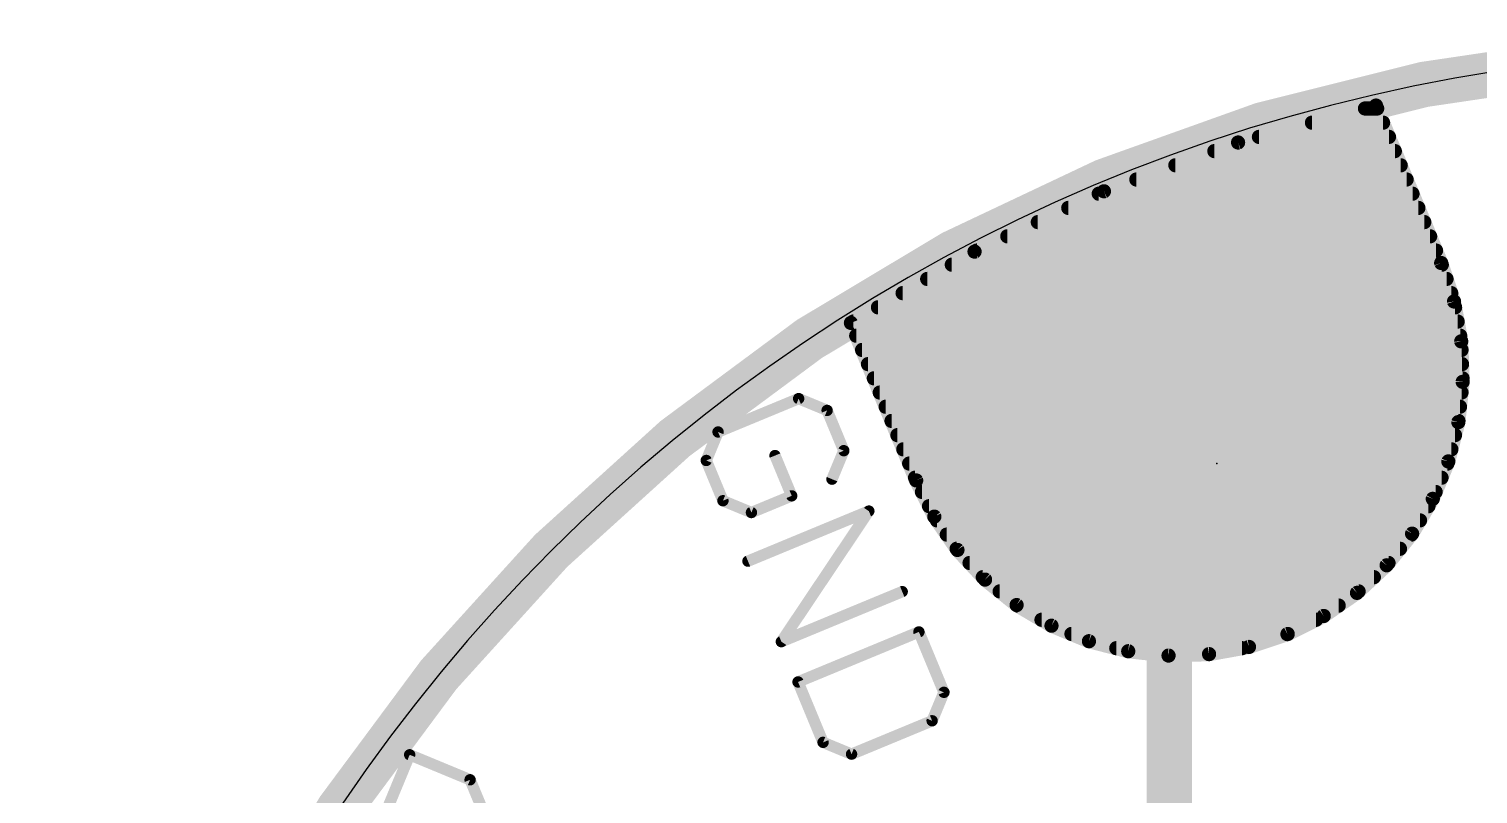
# Model space of a CAD drawing. Extents: x -15.4 to 15.4, y -15.6 to 15.4.
# Drawn here: x -15.44 to -2.49, y 8.6 to 15.44 of the extents above; entities that cross this region are included whole.
import ezdxf

# ---------------------------------------------------------------- set-up
doc = ezdxf.new("R2010")
doc.units = 0
for name, color, linetype in [('1', 12, 'CONTINUOUS'), ('16', 132, 'CONTINUOUS'), ('17', 110, 'CONTINUOUS'), ('20', 53, 'CONTINUOUS'), ('21', 40, 'CONTINUOUS'), ('23', 53, 'CONTINUOUS')]:
    doc.layers.add(name, color=color, linetype=linetype)

# ---------------------------------------------------------------- blocks, each defined once
blk = doc.blocks.new('ROUNDP')
at = {"const_width": 0.5}
blk.add_lwpolyline([(0, -0.25, 1), (0, 0.25, 1), (0, -0.25)], format="xyb", dxfattribs=at)

msp = doc.modelspace()

# ---------------------------------------------------------------- linework, layer by layer
at = {"layer": '1'}
for points, const_width in [([(-3.4028, 14.7583), (-4.6353, 14.4281)], 0.127), ([(-3.501, 14.732), (-3.3919, 14.732)], 0.127), ([(-2.8196, 13.3503), (-3.4028, 14.7583)], 0.127), ([(-3.975, 14.605), (-3.3392, 14.605)], 0.127), ([(-4.449, 14.478), (-3.2866, 14.478)], 0.127), ([(-4.6353, 14.4281), (-5.8345, 13.9916)], 0.127), ([(-4.8471, 14.351), (-3.234, 14.351)], 0.127), ([(-5.196, 14.224), (-3.1814, 14.224)], 0.127), ([(-5.5449, 14.097), (-3.1288, 14.097)], 0.127), ([(-5.8345, 13.9916), (-6.991, 13.4523)], 0.127), ([(-5.8808, 13.97), (-3.0762, 13.97)], 0.127), ([(-6.1532, 13.843), (-3.0236, 13.843)], 0.127), ([(-6.4255, 13.716), (-2.971, 13.716)], 0.127), ([(-6.6979, 13.589), (-2.9184, 13.589)], 0.127), ([(-6.991, 13.4523), (-8.0961, 12.8143)], 0.127), ([(-6.9702, 13.462), (-2.8658, 13.462)], 0.127), ([(-7.1942, 13.335), (-2.8144, 13.335)], 0.127), ([(-2.7051, 13.0065), (-2.8196, 13.3503)], 0.127), ([(-7.4142, 13.208), (-2.7722, 13.208)], 0.127), ([(-7.6341, 13.081), (-2.7299, 13.081)], 0.127), ([(-7.8541, 12.954), (-2.6956, 12.954)], 0.127), ([(-2.6408, 12.6498), (-2.7051, 13.0065)], 0.127), ([(-8.0961, 12.8143), (-7.5129, 11.4063)], 0.127), ([(-8.0741, 12.827), (-2.6727, 12.827)], 0.127), ([(-8.0487, 12.7), (-2.6498, 12.7)], 0.127), ([(-2.6278, 12.2877), (-2.6408, 12.6498)], 0.127), ([(-7.9961, 12.573), (-2.638, 12.573)], 0.127), ([(-7.9435, 12.446), (-2.6335, 12.446)], 0.127), ([(-7.8909, 12.319), (-2.6289, 12.319)], 0.127), ([(-2.6666, 11.9273), (-2.6278, 12.2877)], 0.127), ([(-7.8383, 12.192), (-2.6381, 12.192)], 0.127), ([(-7.7857, 12.065), (-2.6518, 12.065)], 0.127), ([(-7.7331, 11.938), (-2.6654, 11.938)], 0.127), ([(-2.7562, 11.5762), (-2.6666, 11.9273)], 0.127), ([(-7.6805, 11.811), (-2.6963, 11.811)], 0.127), ([(-7.6279, 11.684), (-2.7287, 11.684)], 0.127), ([(-5.25, 7.5), (-5.25, 11.557)], 0.4064), ([(-5.25, 11.557), (-4.826, 11.557)], 0.4064), ([(-7.5753, 11.557), (-2.7641, 11.557)], 0.127), ([(-2.8949, 11.2414), (-2.7562, 11.5762)], 0.127), ([(-7.5227, 11.43), (-2.8167, 11.43)], 0.127), ([(-7.5129, 11.4063), (-7.3506, 11.0822)], 0.127), ([(-7.4611, 11.303), (-2.8694, 11.303)], 0.127), ([(-3.0798, 10.9297), (-2.8949, 11.2414)], 0.127), ([(-7.3976, 11.176), (-2.9337, 11.176)], 0.127), ([(-7.3506, 11.0822), (-7.144, 10.7846)], 0.127), ([(-7.3276, 11.049), (-3.009, 11.049)], 0.127), ([(-7.2394, 10.922), (-3.086, 10.922)], 0.127), ([(-3.3072, 10.6475), (-3.0798, 10.9297)], 0.127), ([(-7.1512, 10.795), (-3.1884, 10.795)], 0.127), ([(-7.144, 10.7846), (-6.897, 10.5193)], 0.127), ([(-7.0354, 10.668), (-3.2907, 10.668)], 0.127), ([(-3.5724, 10.4006), (-3.3072, 10.6475)], 0.127), ([(-6.9172, 10.541), (-3.4216, 10.541)], 0.127), ([(-6.897, 10.5193), (-6.6148, 10.2919)], 0.127), ([(-6.7663, 10.414), (-3.558, 10.414)], 0.127), ([(-3.8701, 10.1939), (-3.5724, 10.4006)], 0.127), ([(-6.6148, 10.2919), (-6.3032, 10.107)], 0.127), ([(-6.6065, 10.287), (-3.736, 10.287)], 0.127), ([(-4.1942, 10.0317), (-3.8701, 10.1939)], 0.127), ([(-6.3925, 10.16), (-3.9378, 10.16)], 0.127), ([(-6.3032, 10.107), (-5.9683, 9.9683)], 0.127), ([(-6.1245, 10.033), (-4.1915, 10.033)], 0.127), ([(-5.9683, 9.9683), (-5.6172, 9.8787)], 0.127), ([(-4.8947, 9.8529), (-4.538, 9.9172)], 0.127), ([(-4.538, 9.9172), (-4.1942, 10.0317)], 0.127), ([(-5.7242, 9.906), (-4.6003, 9.906)], 0.127), ([(-5.6172, 9.8787), (-5.2569, 9.8399)], 0.127), ([(-5.2569, 9.8399), (-4.8947, 9.8529)], 0.127)]:
    msp.add_lwpolyline(points, dxfattribs=dict(at, const_width=const_width))
for points, const_width in [([(-3.501, 14.7638, 1), (-3.501, 14.7003)], 0.0635), ([(-3.3734, 14.7705, 1), (-3.4321, 14.7462)], 0.0635), ([(-3.3945, 14.7277, 1), (-3.411, 14.789)], 0.0635), ([(-3.3919, 14.7003, 1), (-3.3919, 14.7638)], 0.0635), ([(-3.975, 14.6368, 1), (-3.975, 14.5732)], 0.0635), ([(-3.3392, 14.5732, 1), (-3.3392, 14.6368)], 0.0635), ([(-4.449, 14.5098, 1), (-4.449, 14.4463)], 0.0635), ([(-3.2866, 14.4463, 1), (-3.2866, 14.5098)], 0.0635), ([(-4.8471, 14.3828, 1), (-4.8471, 14.3193)], 0.0635), ([(-4.6436, 14.4587, 1), (-4.6271, 14.3974)], 0.0635), ([(-4.6245, 14.3982, 1), (-4.6462, 14.4579)], 0.0635), ([(-3.234, 14.3193, 1), (-3.234, 14.3828)], 0.0635), ([(-5.196, 14.2558, 1), (-5.196, 14.1922)], 0.0635), ([(-3.1814, 14.1922, 1), (-3.1814, 14.2558)], 0.0635), ([(-5.5449, 14.1288, 1), (-5.5449, 14.0653)], 0.0635), ([(-3.1288, 14.0653, 1), (-3.1288, 14.1288)], 0.0635), ([(-5.8808, 14.0018, 1), (-5.8808, 13.9383)], 0.0635), ([(-5.8453, 14.0215, 1), (-5.8236, 13.9618)], 0.0635), ([(-5.821, 13.9628, 1), (-5.8479, 14.0204)], 0.0635), ([(-3.0762, 13.9383, 1), (-3.0762, 14.0018)], 0.0635), ([(-6.1532, 13.8748, 1), (-6.1532, 13.8112)], 0.0635), ([(-3.0236, 13.8112, 1), (-3.0236, 13.8748)], 0.0635), ([(-6.4255, 13.7478, 1), (-6.4255, 13.6843)], 0.0635), ([(-2.971, 13.6843, 1), (-2.971, 13.7478)], 0.0635), ([(-6.6979, 13.6208, 1), (-6.6979, 13.5572)], 0.0635), ([(-2.9184, 13.5572, 1), (-2.9184, 13.6208)], 0.0635), ([(-7.0044, 13.4811, 1), (-6.9775, 13.4236)], 0.0635), ([(-6.9751, 13.4248, 1), (-7.0068, 13.4798)], 0.0635), ([(-6.9702, 13.4938, 1), (-6.9702, 13.4303)], 0.0635), ([(-2.8658, 13.4303, 1), (-2.8658, 13.4938)], 0.0635), ([(-7.1942, 13.3668, 1), (-7.1942, 13.3033)], 0.0635), ([(-2.7894, 13.3604, 1), (-2.8497, 13.3403)], 0.0635), ([(-2.8489, 13.3382, 1), (-2.7902, 13.3625)], 0.0635), ([(-2.8144, 13.3033, 1), (-2.8144, 13.3668)], 0.0635), ([(-7.4142, 13.2398, 1), (-7.4142, 13.1762)], 0.0635), ([(-2.7722, 13.1762, 1), (-2.7722, 13.2398)], 0.0635), ([(-7.6341, 13.1128, 1), (-7.6341, 13.0493)], 0.0635), ([(-2.7299, 13.0493, 1), (-2.7299, 13.1128)], 0.0635), ([(-7.8541, 12.9858, 1), (-7.8541, 12.9223)], 0.0635), ([(-2.6739, 13.0121, 1), (-2.7363, 13.0009)], 0.0635), ([(-2.7352, 12.9965, 1), (-2.675, 13.0165)], 0.0635), ([(-2.6956, 12.9223, 1), (-2.6956, 12.9858)], 0.0635), ([(-8.0667, 12.8265, 1), (-8.1254, 12.8022)], 0.0635), ([(-8.1119, 12.8418, 1), (-8.0802, 12.7868)], 0.0635), ([(-8.0741, 12.8588, 1), (-8.0741, 12.7952)], 0.0635), ([(-2.6727, 12.7952, 1), (-2.6727, 12.8588)], 0.0635), ([(-8.0487, 12.7318, 1), (-8.0487, 12.6683)], 0.0635), ([(-2.609, 12.651, 1), (-2.6725, 12.6487)], 0.0635), ([(-2.6498, 12.6683, 1), (-2.6498, 12.7318)], 0.0635), ([(-7.9961, 12.6048, 1), (-7.9961, 12.5412)], 0.0635), ([(-2.672, 12.6442, 1), (-2.6095, 12.6555)], 0.0635), ([(-2.638, 12.5412, 1), (-2.638, 12.6048)], 0.0635), ([(-7.9435, 12.4778, 1), (-7.9435, 12.4142)], 0.0635), ([(-2.6335, 12.4142, 1), (-2.6335, 12.4778)], 0.0635), ([(-7.8909, 12.3508, 1), (-7.8909, 12.2873)], 0.0635), ([(-2.6596, 12.2865, 1), (-2.5961, 12.2888)], 0.0635), ([(-2.5963, 12.2843, 1), (-2.6594, 12.2911)], 0.0635), ([(-2.6289, 12.2873, 1), (-2.6289, 12.3508)], 0.0635), ([(-7.8383, 12.2238, 1), (-7.8383, 12.1602)], 0.0635), ([(-2.6381, 12.1602, 1), (-2.6381, 12.2238)], 0.0635), ([(-7.7857, 12.0968, 1), (-7.7857, 12.0333)], 0.0635), ([(-2.6518, 12.0333, 1), (-2.6518, 12.0968)], 0.0635), ([(-7.7331, 11.9698, 1), (-7.7331, 11.9063)], 0.0635), ([(-2.6981, 11.9307, 1), (-2.635, 11.9239)], 0.0635), ([(-2.6358, 11.9195, 1), (-2.6973, 11.9352)], 0.0635), ([(-2.6654, 11.9063, 1), (-2.6654, 11.9698)], 0.0635), ([(-7.6805, 11.8428, 1), (-7.6805, 11.7792)], 0.0635), ([(-2.6963, 11.7792, 1), (-2.6963, 11.8428)], 0.0635), ([(-7.6279, 11.7158, 1), (-7.6279, 11.6523)], 0.0635), ([(-5.1484, 11.557, 1), (-5.3516, 11.557)], 0.2032), ([(-5.25, 11.6586, 1), (-5.25, 11.4554)], 0.2032), ([(-4.826, 11.4554, 1), (-4.826, 11.6586)], 0.2032), ([(-2.7287, 11.6523, 1), (-2.7287, 11.7158)], 0.0635), ([(-7.5753, 11.5888, 1), (-7.5753, 11.5252)], 0.0635), ([(-2.7869, 11.584, 1), (-2.7254, 11.5683)], 0.0635), ([(-2.7269, 11.564, 1), (-2.7855, 11.5883)], 0.0635), ([(-2.7641, 11.5252, 1), (-2.7641, 11.5888)], 0.0635), ([(-7.5227, 11.4618, 1), (-7.5227, 11.3982)], 0.0635), ([(-7.4845, 11.4205, 1), (-7.5413, 11.3921)], 0.0635), ([(-7.5422, 11.3942, 1), (-7.4835, 11.4185)], 0.0635), ([(-2.8167, 11.3982, 1), (-2.8167, 11.4618)], 0.0635), ([(-7.4611, 11.3348, 1), (-7.4611, 11.2713)], 0.0635), ([(-2.9242, 11.2535, 1), (-2.8655, 11.2292)], 0.0635), ([(-2.8676, 11.2252, 1), (-2.9222, 11.2576)], 0.0635), ([(-2.8694, 11.2713, 1), (-2.8694, 11.3348)], 0.0635), ([(-7.3976, 11.2078, 1), (-7.3976, 11.1442)], 0.0635), ([(-7.3246, 11.1004, 1), (-7.3767, 11.0641)], 0.0635), ([(-2.9337, 11.1442, 1), (-2.9337, 11.2078)], 0.0635), ([(-7.379, 11.068, 1), (-7.3222, 11.0965)], 0.0635), ([(-7.3276, 11.0808, 1), (-7.3276, 11.0173)], 0.0635), ([(-3.009, 11.0173, 1), (-3.009, 11.0808)], 0.0635), ([(-7.2394, 10.9538, 1), (-7.2394, 10.8902)], 0.0635), ([(-3.1071, 10.9459, 1), (-3.0525, 10.9135)], 0.0635), ([(-3.0551, 10.9098, 1), (-3.1045, 10.9496)], 0.0635), ([(-3.086, 10.8902, 1), (-3.086, 10.9538)], 0.0635), ([(-7.1512, 10.8268, 1), (-7.1512, 10.7632)], 0.0635), ([(-7.1207, 10.8062, 1), (-7.1672, 10.7629)], 0.0635), ([(-7.17, 10.7664, 1), (-7.1179, 10.8027)], 0.0635), ([(-3.1884, 10.7632, 1), (-3.1884, 10.8268)], 0.0635), ([(-7.0354, 10.6998, 1), (-7.0354, 10.6363)], 0.0635), ([(-3.3319, 10.6674, 1), (-3.2825, 10.6276)], 0.0635), ([(-3.2856, 10.6243, 1), (-3.3288, 10.6708)], 0.0635), ([(-3.2907, 10.6363, 1), (-3.2907, 10.6998)], 0.0635), ([(-6.9172, 10.5728, 1), (-6.9172, 10.5092)], 0.0635), ([(-6.8771, 10.544, 1), (-6.9169, 10.4946)], 0.0635), ([(-6.9202, 10.4977, 1), (-6.8738, 10.541)], 0.0635), ([(-3.4216, 10.5092, 1), (-3.4216, 10.5728)], 0.0635), ([(-6.7663, 10.4458, 1), (-6.7663, 10.3822)], 0.0635), ([(-3.5941, 10.4238, 1), (-3.5508, 10.3773)], 0.0635), ([(-3.5543, 10.3745, 1), (-3.5905, 10.4267)], 0.0635), ([(-3.558, 10.3822, 1), (-3.558, 10.4458)], 0.0635), ([(-6.5986, 10.3192, 1), (-6.631, 10.2646)], 0.0635), ([(-6.6065, 10.3188, 1), (-6.6065, 10.2553)], 0.0635), ([(-6.6347, 10.2672, 1), (-6.5949, 10.3166)], 0.0635), ([(-3.8882, 10.22, 1), (-3.852, 10.1678)], 0.0635), ([(-3.8559, 10.1655, 1), (-3.8843, 10.2223)], 0.0635), ([(-3.736, 10.2553, 1), (-3.736, 10.3188)], 0.0635), ([(-6.3925, 10.1918, 1), (-6.3925, 10.1282)], 0.0635), ([(-6.291, 10.1363, 1), (-6.3153, 10.0777)], 0.0635), ([(-6.3194, 10.0797, 1), (-6.287, 10.1343)], 0.0635), ([(-3.9378, 10.1282, 1), (-3.9378, 10.1918)], 0.0635), ([(-6.1245, 10.0648, 1), (-6.1245, 10.0013)], 0.0635), ([(-5.9605, 9.9991, 1), (-5.9762, 9.9375)], 0.0635), ([(-5.9805, 9.939, 1), (-5.9562, 9.9976)], 0.0635), ([(-4.5481, 9.9474, 1), (-4.528, 9.8871)], 0.0635), ([(-4.5324, 9.886, 1), (-4.5437, 9.9485)], 0.0635), ([(-4.2084, 10.0601, 1), (-4.18, 10.0033)], 0.0635), ([(-4.1842, 10.0015, 1), (-4.2042, 10.0618)], 0.0635), ([(-4.1915, 10.0013, 1), (-4.1915, 10.0648)], 0.0635), ([(-5.7242, 9.9378, 1), (-5.7242, 9.8742)], 0.0635), ([(-5.6138, 9.9103, 1), (-5.6206, 9.8471)], 0.0635), ([(-5.625, 9.8479, 1), (-5.6093, 9.9094)], 0.0635), ([(-5.258, 9.8717, 1), (-5.2557, 9.8082)], 0.0635), ([(-5.2603, 9.8084, 1), (-5.2535, 9.8715)], 0.0635), ([(-4.9003, 9.8841, 1), (-4.8891, 9.8216)], 0.0635), ([(-4.8936, 9.8211, 1), (-4.8958, 9.8846)], 0.0635), ([(-4.6003, 9.8742, 1), (-4.6003, 9.9378)], 0.0635)]:
    msp.add_lwpolyline(points, format="xyb", dxfattribs=dict(at, const_width=const_width))
at = {"layer": '16'}
for points, const_width in [([(0, 15.24, 0.4142), (-15.24, 0)], 0.4064), ([(-3.501, 14.7638, 1), (-3.501, 14.7003)], 0.0635), ([(-3.3734, 14.7705, 1), (-3.4321, 14.7462)], 0.0635), ([(-3.3945, 14.7277, 1), (-3.411, 14.789)], 0.0635), ([(-3.3919, 14.7003, 1), (-3.3919, 14.7638)], 0.0635), ([(-3.975, 14.6368, 1), (-3.975, 14.5732)], 0.0635), ([(-3.3392, 14.5732, 1), (-3.3392, 14.6368)], 0.0635), ([(-4.449, 14.5098, 1), (-4.449, 14.4463)], 0.0635), ([(-3.2866, 14.4463, 1), (-3.2866, 14.5098)], 0.0635), ([(-4.8471, 14.3828, 1), (-4.8471, 14.3193)], 0.0635), ([(-4.6436, 14.4587, 1), (-4.6271, 14.3974)], 0.0635), ([(-4.6245, 14.3982, 1), (-4.6462, 14.4579)], 0.0635), ([(-3.234, 14.3193, 1), (-3.234, 14.3828)], 0.0635), ([(-5.196, 14.2558, 1), (-5.196, 14.1922)], 0.0635), ([(-3.1814, 14.1922, 1), (-3.1814, 14.2558)], 0.0635), ([(-5.5449, 14.1288, 1), (-5.5449, 14.0653)], 0.0635), ([(-3.1288, 14.0653, 1), (-3.1288, 14.1288)], 0.0635), ([(-5.8808, 14.0018, 1), (-5.8808, 13.9383)], 0.0635), ([(-5.8453, 14.0215, 1), (-5.8236, 13.9618)], 0.0635), ([(-5.821, 13.9628, 1), (-5.8479, 14.0204)], 0.0635), ([(-3.0762, 13.9383, 1), (-3.0762, 14.0018)], 0.0635), ([(-6.1532, 13.8748, 1), (-6.1532, 13.8112)], 0.0635), ([(-3.0236, 13.8112, 1), (-3.0236, 13.8748)], 0.0635), ([(-6.4255, 13.7478, 1), (-6.4255, 13.6843)], 0.0635), ([(-2.971, 13.6843, 1), (-2.971, 13.7478)], 0.0635), ([(-6.6979, 13.6208, 1), (-6.6979, 13.5572)], 0.0635), ([(-2.9184, 13.5572, 1), (-2.9184, 13.6208)], 0.0635), ([(-7.0044, 13.4811, 1), (-6.9775, 13.4236)], 0.0635), ([(-6.9751, 13.4248, 1), (-7.0068, 13.4798)], 0.0635), ([(-6.9702, 13.4938, 1), (-6.9702, 13.4303)], 0.0635), ([(-2.8658, 13.4303, 1), (-2.8658, 13.4938)], 0.0635), ([(-7.1942, 13.3668, 1), (-7.1942, 13.3033)], 0.0635), ([(-2.7894, 13.3604, 1), (-2.8497, 13.3403)], 0.0635), ([(-2.8489, 13.3382, 1), (-2.7902, 13.3625)], 0.0635), ([(-2.8144, 13.3033, 1), (-2.8144, 13.3668)], 0.0635), ([(-7.4142, 13.2398, 1), (-7.4142, 13.1762)], 0.0635), ([(-2.7722, 13.1762, 1), (-2.7722, 13.2398)], 0.0635), ([(-7.6341, 13.1128, 1), (-7.6341, 13.0493)], 0.0635), ([(-2.7299, 13.0493, 1), (-2.7299, 13.1128)], 0.0635), ([(-7.8541, 12.9858, 1), (-7.8541, 12.9223)], 0.0635), ([(-2.6739, 13.0121, 1), (-2.7363, 13.0009)], 0.0635), ([(-2.7352, 12.9965, 1), (-2.675, 13.0165)], 0.0635), ([(-2.6956, 12.9223, 1), (-2.6956, 12.9858)], 0.0635), ([(-8.0667, 12.8265, 1), (-8.1254, 12.8022)], 0.0635), ([(-8.1119, 12.8418, 1), (-8.0802, 12.7868)], 0.0635), ([(-8.0741, 12.8588, 1), (-8.0741, 12.7952)], 0.0635), ([(-2.6727, 12.7952, 1), (-2.6727, 12.8588)], 0.0635), ([(-8.0487, 12.7318, 1), (-8.0487, 12.6683)], 0.0635), ([(-2.609, 12.651, 1), (-2.6725, 12.6487)], 0.0635), ([(-2.6498, 12.6683, 1), (-2.6498, 12.7318)], 0.0635), ([(-7.9961, 12.6048, 1), (-7.9961, 12.5412)], 0.0635), ([(-2.672, 12.6442, 1), (-2.6095, 12.6555)], 0.0635), ([(-2.638, 12.5412, 1), (-2.638, 12.6048)], 0.0635), ([(-7.9435, 12.4778, 1), (-7.9435, 12.4142)], 0.0635), ([(-2.6335, 12.4142, 1), (-2.6335, 12.4778)], 0.0635), ([(-7.8909, 12.3508, 1), (-7.8909, 12.2873)], 0.0635), ([(-2.6596, 12.2865, 1), (-2.5961, 12.2888)], 0.0635), ([(-2.5963, 12.2843, 1), (-2.6594, 12.2911)], 0.0635), ([(-2.6289, 12.2873, 1), (-2.6289, 12.3508)], 0.0635), ([(-7.8383, 12.2238, 1), (-7.8383, 12.1602)], 0.0635), ([(-2.6381, 12.1602, 1), (-2.6381, 12.2238)], 0.0635), ([(-7.7857, 12.0968, 1), (-7.7857, 12.0333)], 0.0635), ([(-2.6518, 12.0333, 1), (-2.6518, 12.0968)], 0.0635), ([(-7.7331, 11.9698, 1), (-7.7331, 11.9063)], 0.0635), ([(-2.6981, 11.9307, 1), (-2.635, 11.9239)], 0.0635), ([(-2.6358, 11.9195, 1), (-2.6973, 11.9352)], 0.0635), ([(-2.6654, 11.9063, 1), (-2.6654, 11.9698)], 0.0635), ([(-7.6805, 11.8428, 1), (-7.6805, 11.7792)], 0.0635), ([(-2.6963, 11.7792, 1), (-2.6963, 11.8428)], 0.0635), ([(-7.6279, 11.7158, 1), (-7.6279, 11.6523)], 0.0635), ([(-2.7287, 11.6523, 1), (-2.7287, 11.7158)], 0.0635), ([(-7.5753, 11.5888, 1), (-7.5753, 11.5252)], 0.0635), ([(-2.7869, 11.584, 1), (-2.7254, 11.5683)], 0.0635), ([(-2.7269, 11.564, 1), (-2.7855, 11.5883)], 0.0635), ([(-2.7641, 11.5252, 1), (-2.7641, 11.5888)], 0.0635), ([(-7.5227, 11.4618, 1), (-7.5227, 11.3982)], 0.0635), ([(-7.4845, 11.4205, 1), (-7.5413, 11.3921)], 0.0635), ([(-7.5422, 11.3942, 1), (-7.4835, 11.4185)], 0.0635), ([(-2.8167, 11.3982, 1), (-2.8167, 11.4618)], 0.0635), ([(-7.4611, 11.3348, 1), (-7.4611, 11.2713)], 0.0635), ([(-2.9242, 11.2535, 1), (-2.8655, 11.2292)], 0.0635), ([(-2.8676, 11.2252, 1), (-2.9222, 11.2576)], 0.0635), ([(-2.8694, 11.2713, 1), (-2.8694, 11.3348)], 0.0635), ([(-7.3976, 11.2078, 1), (-7.3976, 11.1442)], 0.0635), ([(-7.3246, 11.1004, 1), (-7.3767, 11.0641)], 0.0635), ([(-2.9337, 11.1442, 1), (-2.9337, 11.2078)], 0.0635), ([(-7.379, 11.068, 1), (-7.3222, 11.0965)], 0.0635), ([(-7.3276, 11.0808, 1), (-7.3276, 11.0173)], 0.0635), ([(-3.009, 11.0173, 1), (-3.009, 11.0808)], 0.0635), ([(-7.2394, 10.9538, 1), (-7.2394, 10.8902)], 0.0635), ([(-3.1071, 10.9459, 1), (-3.0525, 10.9135)], 0.0635), ([(-3.0551, 10.9098, 1), (-3.1045, 10.9496)], 0.0635), ([(-3.086, 10.8902, 1), (-3.086, 10.9538)], 0.0635), ([(-7.1512, 10.8268, 1), (-7.1512, 10.7632)], 0.0635), ([(-7.1207, 10.8062, 1), (-7.1672, 10.7629)], 0.0635), ([(-7.17, 10.7664, 1), (-7.1179, 10.8027)], 0.0635), ([(-3.1884, 10.7632, 1), (-3.1884, 10.8268)], 0.0635), ([(-7.0354, 10.6998, 1), (-7.0354, 10.6363)], 0.0635), ([(-3.3319, 10.6674, 1), (-3.2825, 10.6276)], 0.0635), ([(-3.2856, 10.6243, 1), (-3.3288, 10.6708)], 0.0635), ([(-3.2907, 10.6363, 1), (-3.2907, 10.6998)], 0.0635), ([(-6.9172, 10.5728, 1), (-6.9172, 10.5092)], 0.0635), ([(-6.8771, 10.544, 1), (-6.9169, 10.4946)], 0.0635), ([(-6.9202, 10.4977, 1), (-6.8738, 10.541)], 0.0635), ([(-3.4216, 10.5092, 1), (-3.4216, 10.5728)], 0.0635), ([(-6.7663, 10.4458, 1), (-6.7663, 10.3822)], 0.0635), ([(-3.5941, 10.4238, 1), (-3.5508, 10.3773)], 0.0635), ([(-3.5543, 10.3745, 1), (-3.5905, 10.4267)], 0.0635), ([(-3.558, 10.3822, 1), (-3.558, 10.4458)], 0.0635), ([(-6.5986, 10.3192, 1), (-6.631, 10.2646)], 0.0635), ([(-6.6065, 10.3188, 1), (-6.6065, 10.2553)], 0.0635), ([(-6.6347, 10.2672, 1), (-6.5949, 10.3166)], 0.0635), ([(-3.8882, 10.22, 1), (-3.852, 10.1678)], 0.0635), ([(-3.8559, 10.1655, 1), (-3.8843, 10.2223)], 0.0635), ([(-3.736, 10.2553, 1), (-3.736, 10.3188)], 0.0635), ([(-6.3925, 10.1918, 1), (-6.3925, 10.1282)], 0.0635), ([(-6.291, 10.1363, 1), (-6.3153, 10.0777)], 0.0635), ([(-6.3194, 10.0797, 1), (-6.287, 10.1343)], 0.0635), ([(-3.9378, 10.1282, 1), (-3.9378, 10.1918)], 0.0635), ([(-6.1245, 10.0648, 1), (-6.1245, 10.0013)], 0.0635), ([(-5.9605, 9.9991, 1), (-5.9762, 9.9375)], 0.0635), ([(-5.9805, 9.939, 1), (-5.9562, 9.9976)], 0.0635), ([(-4.5481, 9.9474, 1), (-4.528, 9.8871)], 0.0635), ([(-4.5324, 9.886, 1), (-4.5437, 9.9485)], 0.0635), ([(-4.2084, 10.0601, 1), (-4.18, 10.0033)], 0.0635), ([(-4.1842, 10.0015, 1), (-4.2042, 10.0618)], 0.0635), ([(-4.1915, 10.0013, 1), (-4.1915, 10.0648)], 0.0635), ([(-5.7242, 9.9378, 1), (-5.7242, 9.8742)], 0.0635), ([(-5.6138, 9.9103, 1), (-5.6206, 9.8471)], 0.0635), ([(-5.625, 9.8479, 1), (-5.6093, 9.9094)], 0.0635), ([(-5.258, 9.8717, 1), (-5.2557, 9.8082)], 0.0635), ([(-5.2603, 9.8084, 1), (-5.2535, 9.8715)], 0.0635), ([(-4.9003, 9.8841, 1), (-4.8891, 9.8216)], 0.0635), ([(-4.8936, 9.8211, 1), (-4.8958, 9.8846)], 0.0635), ([(-4.6003, 9.8742, 1), (-4.6003, 9.9378)], 0.0635)]:
    msp.add_lwpolyline(points, format="xyb", dxfattribs=dict(at, const_width=const_width))
at = {"layer": '16', "const_width": 0.127}
for points in [[(-3.4028, 14.7583), (-4.6353, 14.4281)], [(-3.501, 14.732), (-3.3919, 14.732)], [(-2.8196, 13.3503), (-3.4028, 14.7583)], [(-3.975, 14.605), (-3.3392, 14.605)], [(-4.449, 14.478), (-3.2866, 14.478)], [(-4.6353, 14.4281), (-5.8345, 13.9916)], [(-4.8471, 14.351), (-3.234, 14.351)], [(-5.196, 14.224), (-3.1814, 14.224)], [(-5.5449, 14.097), (-3.1288, 14.097)], [(-5.8345, 13.9916), (-6.991, 13.4523)], [(-5.8808, 13.97), (-3.0762, 13.97)], [(-6.1532, 13.843), (-3.0236, 13.843)], [(-6.4255, 13.716), (-2.971, 13.716)], [(-6.6979, 13.589), (-2.9184, 13.589)], [(-6.991, 13.4523), (-8.0961, 12.8143)], [(-6.9702, 13.462), (-2.8658, 13.462)], [(-7.1942, 13.335), (-2.8144, 13.335)], [(-2.7051, 13.0065), (-2.8196, 13.3503)], [(-7.4142, 13.208), (-2.7722, 13.208)], [(-7.6341, 13.081), (-2.7299, 13.081)], [(-7.8541, 12.954), (-2.6956, 12.954)], [(-2.6408, 12.6498), (-2.7051, 13.0065)], [(-8.0961, 12.8143), (-7.5129, 11.4063)], [(-8.0741, 12.827), (-2.6727, 12.827)], [(-8.0487, 12.7), (-2.6498, 12.7)], [(-2.6278, 12.2877), (-2.6408, 12.6498)], [(-7.9961, 12.573), (-2.638, 12.573)], [(-7.9435, 12.446), (-2.6335, 12.446)], [(-7.8909, 12.319), (-2.6289, 12.319)], [(-2.6666, 11.9273), (-2.6278, 12.2877)], [(-7.8383, 12.192), (-2.6381, 12.192)], [(-7.7857, 12.065), (-2.6518, 12.065)], [(-7.7331, 11.938), (-2.6654, 11.938)], [(-2.7562, 11.5762), (-2.6666, 11.9273)], [(-7.6805, 11.811), (-2.6963, 11.811)], [(-7.6279, 11.684), (-2.7287, 11.684)], [(-7.5753, 11.557), (-2.7641, 11.557)], [(-2.8949, 11.2414), (-2.7562, 11.5762)], [(-7.5227, 11.43), (-2.8167, 11.43)], [(-7.5129, 11.4063), (-7.3506, 11.0822)], [(-7.4611, 11.303), (-2.8694, 11.303)], [(-3.0798, 10.9297), (-2.8949, 11.2414)], [(-7.3976, 11.176), (-2.9337, 11.176)], [(-7.3506, 11.0822), (-7.144, 10.7846)], [(-7.3276, 11.049), (-3.009, 11.049)], [(-7.2394, 10.922), (-3.086, 10.922)], [(-3.3072, 10.6475), (-3.0798, 10.9297)], [(-7.1512, 10.795), (-3.1884, 10.795)], [(-7.144, 10.7846), (-6.897, 10.5193)], [(-7.0354, 10.668), (-3.2907, 10.668)], [(-3.5724, 10.4006), (-3.3072, 10.6475)], [(-6.9172, 10.541), (-3.4216, 10.541)], [(-6.897, 10.5193), (-6.6148, 10.2919)], [(-6.7663, 10.414), (-3.558, 10.414)], [(-3.8701, 10.1939), (-3.5724, 10.4006)], [(-6.6148, 10.2919), (-6.3032, 10.107)], [(-6.6065, 10.287), (-3.736, 10.287)], [(-4.1942, 10.0317), (-3.8701, 10.1939)], [(-6.3925, 10.16), (-3.9378, 10.16)], [(-6.3032, 10.107), (-5.9683, 9.9683)], [(-6.1245, 10.033), (-4.1915, 10.033)], [(-5.9683, 9.9683), (-5.6172, 9.8787)], [(-4.8947, 9.8529), (-4.538, 9.9172)], [(-4.538, 9.9172), (-4.1942, 10.0317)], [(-5.7242, 9.906), (-4.6003, 9.906)], [(-5.6172, 9.8787), (-5.2569, 9.8399)], [(-5.2569, 9.8399), (-4.8947, 9.8529)]]:
    msp.add_lwpolyline(points, dxfattribs=at)
at = {"layer": '20'}
msp.add_arc((0, 0), 15.24, 90, 180, dxfattribs=at)
at = {"layer": '21', "const_width": 0.1016}
for points in [[(-8.5634, 12.1377), (-9.2837, 11.8394)], [(-8.3088, 12.0322), (-8.5634, 12.1377)], [(-8.1596, 11.6721), (-8.3088, 12.0322)], [(-9.2837, 11.8394), (-9.3892, 11.5847)], [(-8.6252, 11.2683), (-8.7744, 11.6284)], [(-8.2651, 11.4174), (-8.1596, 11.6721)], [(-9.3892, 11.5847), (-9.24, 11.2246)], [(-9.24, 11.2246), (-8.9853, 11.1191)], [(-8.9853, 11.1191), (-8.6252, 11.2683)], [(-9.0162, 10.6844), (-7.9359, 11.1319)], [(-7.9359, 11.1319), (-8.7179, 9.9641)], [(-8.7179, 9.9641), (-7.6375, 10.4116)], [(-7.4883, 10.0515), (-8.5687, 9.604)], [(-7.2646, 9.5113), (-7.4883, 10.0515)], [(-8.5687, 9.604), (-8.345, 9.0638)], [(-7.3701, 9.2567), (-7.2646, 9.5113)], [(-8.0903, 8.9583), (-7.3701, 9.2567)], [(-8.345, 9.0638), (-8.0903, 8.9583)], [(-12.4878, 7.8725), (-12.0403, 8.9529)], [(-12.0403, 8.9529), (-11.5001, 8.7291)], [(-11.5001, 8.7291), (-11.3946, 8.4745)]]:
    msp.add_lwpolyline(points, dxfattribs=at)
at = {"layer": '21', "const_width": 0.0508}
for points in [[(-8.5537, 12.1612, 1), (-8.5731, 12.1142)], [(-8.5537, 12.1142, 1), (-8.5731, 12.1612)], [(-8.2853, 12.0419, 1), (-8.3322, 12.0225)], [(-8.3185, 12.0088, 1), (-8.2991, 12.0557)], [(-9.2934, 11.8628, 1), (-9.274, 11.8159)], [(-9.2602, 11.8296, 1), (-9.3071, 11.8491)], [(-8.7509, 11.6381, 1), (-8.7979, 11.6187)], [(-8.1361, 11.6624, 1), (-8.1831, 11.6818)], [(-8.1831, 11.6624, 1), (-8.1361, 11.6818)], [(-9.3657, 11.5944, 1), (-9.4126, 11.575)], [(-9.4126, 11.5944, 1), (-9.3657, 11.575)], [(-8.2886, 11.4272, 1), (-8.2416, 11.4077)], [(-9.2303, 11.248, 1), (-9.2497, 11.2011)], [(-8.6487, 11.2586, 1), (-8.6017, 11.278)], [(-8.6155, 11.2448, 1), (-8.6349, 11.2917)], [(-9.2635, 11.2149, 1), (-9.2165, 11.2343)], [(-8.9951, 11.1426, 1), (-8.9756, 11.0956)], [(-8.9951, 11.0956, 1), (-8.9756, 11.1426)], [(-7.9147, 11.1178, 1), (-7.957, 11.146)], [(-7.9261, 11.1084, 1), (-7.9456, 11.1554)], [(-9.026, 10.7079, 1), (-9.0065, 10.6609)], [(-7.6278, 10.3882, 1), (-7.6472, 10.4351)], [(-8.7276, 9.9876, 1), (-8.7082, 9.9407)], [(-8.739, 9.9783, 1), (-8.6968, 9.95)], [(-7.4649, 10.0612, 1), (-7.5118, 10.0418)], [(-7.4786, 10.028, 1), (-7.4981, 10.075)], [(-8.5453, 9.6137, 1), (-8.5922, 9.5943)], [(-8.5784, 9.6275, 1), (-8.559, 9.5805)], [(-7.2411, 9.5016, 1), (-7.2881, 9.521)], [(-7.2881, 9.5016, 1), (-7.2411, 9.521)], [(-7.3935, 9.2664, 1), (-7.3466, 9.247)], [(-7.3603, 9.2332, 1), (-7.3798, 9.2801)], [(-8.3352, 9.0873, 1), (-8.3547, 9.0403)], [(-8.3684, 9.0541, 1), (-8.3215, 9.0735)], [(-12.0306, 8.9763, 1), (-12.05, 8.9294)], [(-12.0168, 8.9432, 1), (-12.0638, 8.9626)], [(-8.1, 8.9818, 1), (-8.0806, 8.9349)], [(-8.1, 8.9349, 1), (-8.0806, 8.9818)], [(-11.4767, 8.7388, 1), (-11.5236, 8.7194)], [(-11.5098, 8.7056, 1), (-11.4904, 8.7526)]]:
    msp.add_lwpolyline(points, format="xyb", dxfattribs=at)
at = {"layer": '23'}
msp.add_point((-4.826, 11.557), dxfattribs=at)

# ---------------------------------------------------------------- block references
at = {"layer": '17', "xscale": 2.54, "yscale": 2.54, "rotation": 22.5}
msp.add_blockref('ROUNDP', (-4.826, 11.557), dxfattribs=at)
msp.add_blockref('ROUNDP', (-4.826, 11.557), dxfattribs=at)

doc.saveas('drawing.dxf')
